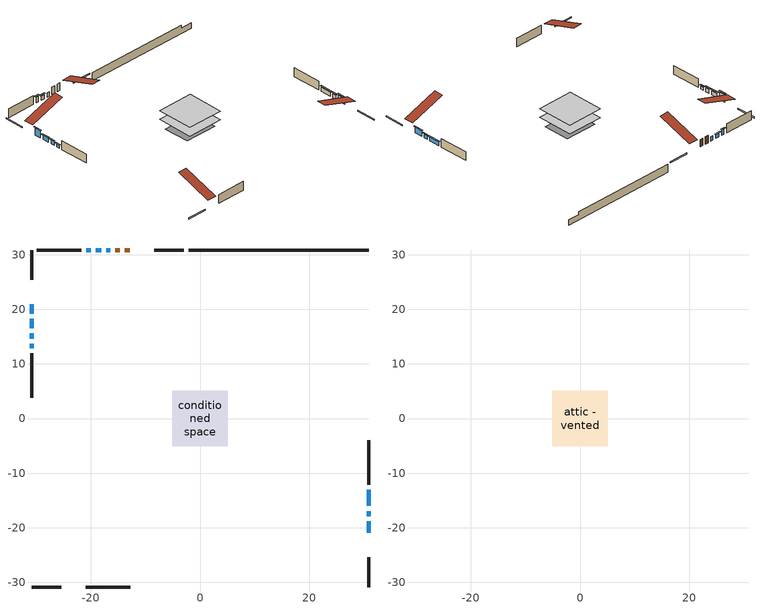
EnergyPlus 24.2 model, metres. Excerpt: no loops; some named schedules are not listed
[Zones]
conditioned space
 floor outside (Floor1 construction): -2.64,-2.64 -2.64,2.64 2.64,2.64 2.64,-2.64 z1.07
 floor adiabatic (AdiabaticFloorConstruction): -5.1,-5.1 -5.1,5.1 5.1,5.1 5.1,-5.1 z1.07
 floor foundation (Slab1 construction): -4.54,-3.68 -4.54,3.68 4.54,3.68 4.54,-3.68 z-1.22
 wall outside (RimJoist1 construction): -2.98,30.84 -8.4,30.84 / -30.84,-30.84 -25.42,-30.84 / -30.84,30.84 -30.84,25.42 / 30.84,-30.84 30.84,-25.42 z1.07:1.37
 wall outside (AdiabaticWallConstruction 1): -12.88,30.84 -13.74,30.84 / -14.66,30.84 -15.52,30.84 z1.07:3.1
 wall outside (AdiabaticWallConstruction): 30.84,-20.94 30.84,-18.83 / -20.02,30.84 -20.84,30.84 z1.07:2.62; -16.45,30.84 -17.18,30.84 z1.07:2.29; 30.84,-17.9 30.84,-16.93 / 30.84,-16.01 30.84,-13.09 / -18.1,30.84 -19.1,30.84 z1.07:2.16; -30.84,20.94 -30.84,19.21 z1.07:3.05; -30.84,18.28 -30.84,16.53 z1.07:2.24; -30.84,15.6 -30.84,14.63 z1.07:2.21; -30.84,13.71 -30.84,12.89 z1.07:1.89
 wall outside (Wall1 construction): -21.77,30.84 -29.91,30.84 / -20.94,-30.84 -12.79,-30.84 / -30.84,11.96 -30.84,3.82 / 30.84,-12.16 30.84,-4.01 z1.07:3.51
 wall foundation (FoundationWall1 construction): -2.05,30.84,-1.22 -2.05,30.84,1.07 27.55,30.84,1.07 27.55,30.84,0.27 30.84,30.84,0.27 30.84,30.84,-1.22
 window (WindowConstruction): 30.84,-20.94 30.84,-18.83 z1.07:2.62
 window (WindowConstruction 9): -16.45,30.84 -17.18,30.84 z1.07:2.29
 window (WindowConstruction 1): 30.84,-17.9 30.84,-16.94 z1.07:2.16
 window (WindowConstruction 2): 30.84,-16.01 30.84,-13.09 z1.07:2.16
 window (WindowConstruction 3): -30.84,20.94 -30.84,19.21 z1.07:3.05
 window (WindowConstruction 4): -30.84,18.28 -30.84,16.53 z1.07:2.24
 window (WindowConstruction 5): -30.84,15.6 -30.84,14.63 z1.07:2.21
 window (WindowConstruction 6): -30.84,13.71 -30.84,12.89 z1.07:1.88
 window (WindowConstruction 7): -18.1,30.84 -19.09,30.84 z1.07:2.16
 window (WindowConstruction 8): -20.02,30.84 -20.84,30.84 z1.07:2.62
 door (Door): -12.88,30.84 -13.74,30.84 z1.07:3.1
 door (Door 1): -14.66,30.84 -15.52,30.84 z1.07:3.1
 ceiling adiabatic (AdiabaticFloorConstruction): 5.1,-5.1 5.1,5.1 -5.1,5.1 -5.1,-5.1 z1.07
attic - vented
 floor to conditioned space (Floor2 construction Reversed): -5.1,-5.1 -5.1,5.1 5.1,5.1 5.1,-5.1 z3.51
 roof outside (Roof1 construction): -11.95,30.84,3.51 -11.95,20.91,6.82 -9.33,20.91,6.82 -9.33,30.84,3.51; -21.87,-30.84,3.51 -21.87,-20.91,6.82 -24.49,-20.91,6.82 -24.49,-30.84,3.51; -30.84,21.87,3.51 -20.91,21.87,6.82 -20.91,24.49,6.82 -30.84,24.49,3.51; 30.84,-21.87,3.51 20.91,-21.87,6.82 20.91,-24.49,6.82 30.84,-24.49,3.51
shading: 30.84,-18.53 30.84,-21.24 31.14,-21.24 31.14,-18.53 z2.92; 30.84,-16.64 30.84,-18.2 31.14,-18.2 31.14,-16.64 z2.46; 30.84,-12.79 30.84,-16.31 31.14,-16.31 31.14,-12.79 z2.46; -30.84,18.91 -30.84,21.24 -31.14,21.24 -31.14,18.91 z3.35; -30.84,16.23 -30.84,18.58 -31.14,18.58 -31.14,16.23 z2.54; -30.84,14.34 -30.84,15.9 -31.14,15.9 -31.14,14.34 z2.51; -30.84,12.59 -30.84,14 -31.14,14 -31.14,12.59 z2.18; -19.39,30.84 -17.81,30.84 -17.81,31.14 -19.39,31.14 z2.46; -21.14,30.84 -19.73,30.84 -19.73,31.14 -21.14,31.14 z2.92
[Building]
Building 1: Terrain=Suburbs
[Site:Location]
Montreal Intl AP_QC: Latitude {deg}=45.47; Longitude {deg}=-73.74; Time Zone {hr}=-5; Elevation {m}=36; Keep Site Location Information=Yes
[Site:GroundTemperature:Shallow]
2.07863, -0.316383, -0.508184, 0.628371, 5.19101, 9.73239, 13.6695, 16.1636, 16.3755, 14.347, 10.5102, 6.10817
[Site:WaterMainsTemperature]
Calculation Method=Schedule; Temperature Schedule=mains temperature schedule
[Material] Roughness=Rough; Thermal Absorptance=0.9
Name | Thickness {m} | Conductivity {W/m-K} | Density {kg/m3} | Specific Heat {J/kg-K} | Solar Absorptance | Visible Absorptance
asphalt or fiberglass shingles | 0.00635 | 0.162714 | 1121.4 | 1465.45 | 0.4 | 0.4
ceiling loosefill ins | 0.169333 | 0.0480833 | 16.02 | 1046.75 | 0.7 | 0.7
ceiling stud and cavity | 0.1397 | 0.174751 | 65.682 | 1177.47 | 0.7 | 0.7
concrete 4.0 in. | 0.1016 | 1.803125 | 2242.8 | 837.4 | 0.7 | 0.7
concrete 8.0 in. | 0.2032 | 1.803125 | 2242.8 | 837.4 | 0.7 | 0.7
door material | 0.04445 | 0.0451087 | 512.64 | 1214.23 | 0.7 | 0.7
door material 1 | 0.04445 | 0.188738 | 512.64 | 1214.23 | 0.7 | 0.7
floor covering | 0.0127 | 0.0433444 | 54.468 | 1339.84 | 0.6 | 0.6
floor rigid ins; wall rigid ins | 0.512978 | 0.029427 | 32.04 | 1214.23 | 0.7 | 0.7
floor stud and cavity | 0.1397 | 1.01459 | 92.3553 | 1139.71 | 0.7 | 0.7
floor stud and cavity 1 | 0.1397 | 1.75129 | 37.0049 | 1207.88 | 0.7 | 0.7
furniture material conditioned space 1 | 0.1524 | 0.115458 | 640.8 | 1214.23 | 0.6 | 0.6
gypsum board | 0.0127 | 0.160291 | 801 | 837.4 | 0.6 | 0.6
osb sheathing 0.5 in. | 0.0127 | 0.115458 | 512.64 | 1214.23 | 0.7 | 0.7
osb sheathing 0.75 in. | 0.01905 | 0.115458 | 512.64 | 1214.23 | 0.7 | 0.7
osb sheathing 2.0 in. | 0.0508 | 0.115458 | 512.64 | 1214.23 | 0.7 | 0.7
rim joist stud and cavity | 0.0508 | 0.353641 | 125.044 | 1163.47 | 0.6 | 0.6
wall stud and cavity | 0.1397 | 0.0765814 | 139.0536 | 1170.24 | 0.7 | 0.7
wall stud and cavity 1 | 0.0889 | 0.380278 | 52.3479 | 1209.89 | 0.7 | 0.7
wall stud and cavity 2 | 0.0889 | 0.391764 | 83.0341 | 1211.67 | 0.7 | 0.7
wood siding | 0.0254 | 0.102417 | 544.68 | 1172.36 | 0.4 | 0.4
wood siding 1; wood siding 2; wood siding 3 | 0.0254 | 0.102417 | 544.68 | 1172.36 | 0.7 | 0.7
[WindowMaterial:SimpleGlazingSystem]
Name | U-Factor {W/m2-K} | Solar Heat Gain Coefficient
WindowMaterial | 2.93155 | 0.63
WindowMaterial 1 | 4.71217 | 0.65
WindowMaterial 2 | 3.96154 | 0.7
WindowMaterial 3 | 2.93212 | 0.63
WindowMaterial 4 | 2.95653 | 0.6
WindowMaterial 5 | 4.66618 | 0.66
WindowMaterial 6 | 3.04227 | 0.48
WindowMaterial 7 | 4.6923 | 0.65
WindowMaterial 8 | 4.54751 | 0.66
WindowMaterial 9 | 4.89955 | 0.64
[Construction]
AdiabaticFloorConstruction: floor stud and cavity 1, floor rigid ins, osb sheathing 0.75 in., floor covering
AdiabaticWallConstruction: wood siding 2, wall rigid ins, wall stud and cavity 1, gypsum board
AdiabaticWallConstruction 1: wood siding 3, wall rigid ins, wall stud and cavity 1, gypsum board
Door: door material
Door 1: door material 1
Floor1 construction: floor stud and cavity, osb sheathing 0.75 in., floor covering
Floor2 construction Reversed: gypsum board, ceiling stud and cavity, ceiling loosefill ins
FoundationWall1 construction: concrete 8.0 in.
furniture construction conditioned space 1: furniture material conditioned space 1
PartitionWallConstruction: gypsum board, wall stud and cavity 2, gypsum board
RimJoist1 construction: wood siding 1, osb sheathing 2.0 in., rim joist stud and cavity
Roof1 construction: asphalt or fiberglass shingles
Slab1 construction: concrete 4.0 in.
Wall1 construction: wood siding, osb sheathing 0.5 in., wall stud and cavity, gypsum board
WindowConstruction: WindowMaterial
WindowConstruction 1: WindowMaterial 1
WindowConstruction 2: WindowMaterial 2
WindowConstruction 3: WindowMaterial 3
WindowConstruction 4: WindowMaterial 4
WindowConstruction 5: WindowMaterial 5
WindowConstruction 6: WindowMaterial 6
WindowConstruction 7: WindowMaterial 7
WindowConstruction 8: WindowMaterial 8
WindowConstruction 9: WindowMaterial 9
[Zone] Multiplier=1; Part of Total Floor Area=Yes
Name | Volume {m3}
attic - vented | 55.8741
conditioned space | 446.4
[Space]
Name | Zone | Volume {m3}
attic - vented 1 | attic - vented | 55.8741
conditioned space 1 | conditioned space | 446.4
[ZoneInfiltration:EffectiveLeakageArea]
infil attic - vented 1: Zone or Space=attic - vented 1; Schedule=Always On Discrete; Effective Air Leakage Area {cm2}=4158.8; Stack Coefficient=0.000230206; Wind Coefficient=1.02513e-05
[ZoneMixing]
whole house fan mix: Zone or Space=attic - vented; Schedule=Always On Continuous; Design Flow Rate Calculation Method=Flow/Zone; Design Flow Rate {m3/s}=0; Source Zone or Space=conditioned space
[SurfaceProperty:ExposedFoundationPerimeter]
Slab1: Exposed Perimeter Calculation Method=TotalExposedPerimeter; Total Exposed Perimeter {m}=32.888
[InternalMass] Zone or ZoneList=conditioned space; Space or SpaceList=conditioned space 1
Name | Construction | Surface Area {m2}
furniture mass conditioned space 1 | furniture construction conditioned space 1 | 79.472
partition wall mass | PartitionWallConstruction | 198.68
[Lights]
interior lighting: Zone or ZoneList or Space or SpaceList=conditioned space 1; Schedule=interior lighting schedule; Design Level Calculation Method=LightingLevel; Lighting Level {W}=343.2; Return Air Fraction=0; Fraction Radiant=0.6; Fraction Visible=0.2; Fraction Replaceable=1
[People]
occupants: Zone or ZoneList or Space or SpaceList=conditioned space 1; Number of People Schedule=occupants schedule; Number of People Calculation Method=People; Number of People=3; Fraction Radiant=0.314171; Sensible Heat Fraction=0.56303; Activity Level Schedule=occupants activity schedule; Carbon Dioxide Generation Rate {m3/s-W}=0; Enable ASHRAE 55 Comfort Warnings=No; Mean Radiant Temperature Calculation Type=EnclosureAveraged
[ElectricEquipment] Zone or ZoneList or Space or SpaceList=conditioned space 1; Design Level Calculation Method=EquipmentLevel
Name | Schedule | Design Level {W} | Fraction Latent | Fraction Radiant | Fraction Lost
clothes dryer | clothes dryer schedule | 140.772 | 0.015 | 0.081 | 0.85
clothes washer | clothes washer schedule | 32.1985 | 0.03 | 0.162 | 0.7
cooking range | cooking range schedule | 215.147 | 0.08 | 0.432 | 0.2
dishwasher | dishwasher schedule | 66.8632 | 0.3 | 0.18 | 0.4
fridge | fridge schedule | 72.9452 | 0 | 0.6 | 0
mech vent house fan | mech vent house fan schedule | 0 | 0 | 0 | 1
mech vent house fan cfis | mech vent house fan cfis schedule | 0 | 0 | 0 | 0
misc plug loads | misc plug loads schedule | 494.7 | 0.045 | 0.513 | 0.1
whole house fan | Always On Discrete | 0 | 0 | 0 | 1
[OtherEquipment] Zone or ZoneList or Space or SpaceList=conditioned space 1; Design Level Calculation Method=EquipmentLevel
Name | Fuel Type | Schedule | Design Level {W} | Fraction Latent | Fraction Radiant | Fraction Lost
clothes dryer 1 | Electricity | clothes dryer schedule | 0 | 0.015 | 0.081 | 0.85
cooking range 1 | Electricity | cooking range schedule | 0 | 0.08 | 0.432 | 0.2
general water use latent | None | general water use schedule | 62.594 | 1 | 0 | 0
general water use sensible | None | general water use schedule | -61.6891 | 0 | 0.6 | 0
mech vent house fan latent load | None | Always On Discrete | 0 | 1 | 0 | 0
mech vent house fan sensible load | None | Always On Discrete | 0 | 0 | 0 | 0
water heater energy adjustment1 | Electricity | Always On Discrete | 0.01 | 0 | 0 | 1
[ZoneInfiltration:DesignFlowRate] Zone or ZoneList or Space or SpaceList=conditioned space 1; Schedule=Always On Discrete; Design Flow Rate Calculation Method=Flow/Zone; Design Flow Rate {m3/s}=0
infil flow; natural vent flow; whole house fan flow
[ZoneControl:Thermostat]
conditioned space Thermostat: Zone or ZoneList=conditioned space; Control Type Schedule=conditioned space Thermostat Schedule; Control 1=conditioned space temperature setpoint; Temperature Difference Between Cutout And Setpoint {deltaC}=0
[ZoneHVAC:Baseboard:Convective:Electric]
electric baseboard: Availability Schedule=Always On Discrete; Heating Design Capacity {W}=26746.5; Efficiency=1
[Zone equipment]
conditioned space: electric baseboard
[Foundation:Kiva]
Foundation Kiva 1: Initial Indoor Air Temperature {C}=18; Wall Height Above Grade {m}=1.07; Wall Depth Below Slab {m}=0.2032
[Foundation:Kiva:Settings]
Soil Conductivity {W/m-K}=0.849921; Soil Density {kg/m3}=1842.3; Soil Specific Heat {J/kg-K}=418.7; Ground Solar Absorptivity=0.9; Ground Thermal Absorptivity=0.9; Ground Surface Roughness {m}=0.03; Far-Field Width {m}=40; Deep-Ground Boundary Condition=ZeroFlux; Deep-Ground Depth {m}=40; Minimum Cell Dimension {m}=0.2; Maximum Cell Growth Coefficient=3; Simulation Timestep=Timestep
[Exterior:Lights]
exterior lighting: Schedule=exterior lighting schedule; Design Level {W}=75.6
[EnergyManagementSystem:GlobalVariable]
infil_program_Qfan
infil_program_Qinf
natural_vent_program_Qnv
natural_vent_program_Qwhf
[EnergyManagementSystem:Sensor]
Name | Output:Variable or Output:Meter Index Key | Output:Variable or Output:Meter
airflow_gain | infil flow | Infiltration Sensible Heat Gain Energy
airflow_gain_1 | natural vent flow | Infiltration Sensible Heat Gain Energy
airflow_gain_2 | whole house fan flow | Infiltration Sensible Heat Gain Energy
airflow_loss | infil flow | Infiltration Sensible Heat Loss Energy
airflow_loss_1 | natural vent flow | Infiltration Sensible Heat Loss Energy
airflow_loss_2 | whole house fan flow | Infiltration Sensible Heat Loss Energy
clg_load_cond |  | Cooling:EnergyTransfer:Zone:CONDITIONED SPACE
clg_sp_s; clg_sp_s_1 | cooling setpoint | Schedule Value
clothes_dryer_exhaust_0_sch_s | clothes dryer exhaust 0 schedule | Schedule Value
conditioned_space_clg_unmet_s | conditioned space | Zone Cooling Setpoint Not Met Time
conditioned_space_htg_unmet_s | conditioned space | Zone Heating Setpoint Not Met Time
cool_season | cooling season schedule | Schedule Value
fridge_tin_s | conditioned space | Zone Mean Air Temperature
htg_load_cond |  | Heating:EnergyTransfer:Zone:CONDITIONED SPACE
htg_sp_s; htg_sp_s_1 | heating setpoint | Schedule Value
ig_ee_conv | clothes dryer | Electric Equipment Convective Heating Energy
ig_ee_conv_2 | cooking range | Electric Equipment Convective Heating Energy
ig_ee_conv_4 | fridge | Electric Equipment Convective Heating Energy
ig_ee_conv_5 | misc plug loads | Electric Equipment Convective Heating Energy
ig_ee_conv_6 | whole house fan | Electric Equipment Convective Heating Energy
ig_ee_rad | clothes dryer | Electric Equipment Radiant Heating Energy
ig_ee_rad_2 | cooking range | Electric Equipment Radiant Heating Energy
ig_ee_rad_4 | fridge | Electric Equipment Radiant Heating Energy
ig_ee_rad_5 | misc plug loads | Electric Equipment Radiant Heating Energy
ig_ee_rad_6 | whole house fan | Electric Equipment Radiant Heating Energy
ig_lgt_conv | interior lighting | Lights Convective Heating Energy
ig_lgt_rad | interior lighting | Lights Radiant Heating Energy
ig_lgt_vis | interior lighting | Lights Visible Radiation Heating Energy
ig_oe_conv | clothes dryer 1 | Other Equipment Convective Heating Energy
ig_oe_conv_1 | cooking range 1 | Other Equipment Convective Heating Energy
ig_oe_conv_2 | general water use latent | Other Equipment Convective Heating Energy
ig_oe_conv_3 | general water use sensible | Other Equipment Convective Heating Energy
ig_oe_conv_4 | water heater energy adjustment1 | Other Equipment Convective Heating Energy
ig_oe_rad | clothes dryer 1 | Other Equipment Radiant Heating Energy
ig_oe_rad_1 | cooking range 1 | Other Equipment Radiant Heating Energy
ig_oe_rad_2 | general water use latent | Other Equipment Radiant Heating Energy
ig_oe_rad_3 | general water use sensible | Other Equipment Radiant Heating Energy
ig_oe_rad_4 | water heater energy adjustment1 | Other Equipment Radiant Heating Energy
ig_ppl_conv | occupants | People Convective Heating Energy
ig_ppl_rad | occupants | People Radiant Heating Energy
im_conv | furniture mass conditioned space 1 | Surface Inside Face Convection Heat Gain Energy
im_conv_1 | partition wall mass | Surface Inside Face Convection Heat Gain Energy
im_ig | furniture mass conditioned space 1 | Surface Inside Face Internal Gains Radiation Heat Gain Energy
im_ig_1 | partition wall mass | Surface Inside Face Internal Gains Radiation Heat Gain Energy
im_lgt | furniture mass conditioned space 1 | Surface Inside Face Lights Radiation Heat Gain Energy
im_lgt_1 | partition wall mass | Surface Inside Face Lights Radiation Heat Gain Energy
im_sol | furniture mass conditioned space 1 | Surface Inside Face Solar Radiation Heat Gain Energy
im_sol_1 | partition wall mass | Surface Inside Face Solar Radiation Heat Gain Energy
im_surf | furniture mass conditioned space 1 | Surface Inside Face Net Surface Thermal Radiation Heat Gain Energy
im_surf_1 | partition wall mass | Surface Inside Face Net Surface Thermal Radiation Heat Gain Energy
mv_conv | mech vent house fan | Electric Equipment Convective Heating Energy
mv_conv_1 | mech vent house fan cfis | Electric Equipment Convective Heating Energy
mv_conv_2 | mech vent house fan latent load | Other Equipment Convective Heating Energy
mv_conv_3 | mech vent house fan sensible load | Other Equipment Convective Heating Energy
mv_rad | mech vent house fan | Electric Equipment Radiant Heating Energy
mv_rad_1 | mech vent house fan cfis | Electric Equipment Radiant Heating Energy
mv_rad_2 | mech vent house fan latent load | Other Equipment Radiant Heating Energy
mv_rad_3 | mech vent house fan sensible load | Other Equipment Radiant Heating Energy
natural_vent_s | natural vent schedule | Schedule Value
out_pb_s |  | Site Outdoor Air Barometric Pressure
out_wt_s |  | Site Outdoor Air Humidity Ratio
site_vw_s |  | Site Wind Speed
ss_back_out | Window1 | Surface Window Shortwave from Zone Back Out Window Heat Transfer Rate
ss_back_out_1 | Window10 | Surface Window Shortwave from Zone Back Out Window Heat Transfer Rate
ss_back_out_2 | Window2 | Surface Window Shortwave from Zone Back Out Window Heat Transfer Rate
ss_back_out_3 | Window3 | Surface Window Shortwave from Zone Back Out Window Heat Transfer Rate
ss_back_out_4 | Window4 | Surface Window Shortwave from Zone Back Out Window Heat Transfer Rate
ss_back_out_5 | Window5 | Surface Window Shortwave from Zone Back Out Window Heat Transfer Rate
ss_back_out_6 | Window6 | Surface Window Shortwave from Zone Back Out Window Heat Transfer Rate
ss_back_out_7 | Window7 | Surface Window Shortwave from Zone Back Out Window Heat Transfer Rate
ss_back_out_8 | Window8 | Surface Window Shortwave from Zone Back Out Window Heat Transfer Rate
ss_back_out_9 | Window9 | Surface Window Shortwave from Zone Back Out Window Heat Transfer Rate
ss_conv | Door1 | Surface Inside Face Convection Heat Gain Energy
ss_conv_1 | Door2 | Surface Inside Face Convection Heat Gain Energy
ss_conv_10 | Window8 | Surface Inside Face Convection Heat Gain Energy
ss_conv_11 | Window9 | Surface Inside Face Convection Heat Gain Energy
ss_conv_2 | Window1 | Surface Inside Face Convection Heat Gain Energy
ss_conv_3 | Window10 | Surface Inside Face Convection Heat Gain Energy
ss_conv_4 | Window2 | Surface Inside Face Convection Heat Gain Energy
ss_conv_5 | Window3 | Surface Inside Face Convection Heat Gain Energy
ss_conv_6 | Window4 | Surface Inside Face Convection Heat Gain Energy
ss_conv_7 | Window5 | Surface Inside Face Convection Heat Gain Energy
ss_conv_8 | Window6 | Surface Inside Face Convection Heat Gain Energy
ss_conv_9 | Window7 | Surface Inside Face Convection Heat Gain Energy
ss_ig | Door1 | Surface Inside Face Internal Gains Radiation Heat Gain Energy
ss_ig_1 | Door2 | Surface Inside Face Internal Gains Radiation Heat Gain Energy
ss_ig_10 | Window8 | Surface Inside Face Internal Gains Radiation Heat Gain Energy
ss_ig_11 | Window9 | Surface Inside Face Internal Gains Radiation Heat Gain Energy
ss_ig_2 | Window1 | Surface Inside Face Internal Gains Radiation Heat Gain Energy
ss_ig_3 | Window10 | Surface Inside Face Internal Gains Radiation Heat Gain Energy
ss_ig_4 | Window2 | Surface Inside Face Internal Gains Radiation Heat Gain Energy
ss_ig_5 | Window3 | Surface Inside Face Internal Gains Radiation Heat Gain Energy
ss_ig_6 | Window4 | Surface Inside Face Internal Gains Radiation Heat Gain Energy
ss_ig_7 | Window5 | Surface Inside Face Internal Gains Radiation Heat Gain Energy
ss_ig_8 | Window6 | Surface Inside Face Internal Gains Radiation Heat Gain Energy
ss_ig_9 | Window7 | Surface Inside Face Internal Gains Radiation Heat Gain Energy
ss_lgt | Door1 | Surface Inside Face Lights Radiation Heat Gain Energy
ss_lgt_1 | Door2 | Surface Inside Face Lights Radiation Heat Gain Energy
ss_sol | Door1 | Surface Inside Face Solar Radiation Heat Gain Energy
ss_sol_1 | Door2 | Surface Inside Face Solar Radiation Heat Gain Energy
ss_surf | Door1 | Surface Inside Face Net Surface Thermal Radiation Heat Gain Energy
ss_surf_1 | Door2 | Surface Inside Face Net Surface Thermal Radiation Heat Gain Energy
ss_surf_10 | Window8 | Surface Inside Face Net Surface Thermal Radiation Heat Gain Energy
ss_surf_11 | Window9 | Surface Inside Face Net Surface Thermal Radiation Heat Gain Energy
ss_surf_2 | Window1 | Surface Inside Face Net Surface Thermal Radiation Heat Gain Energy
ss_surf_3 | Window10 | Surface Inside Face Net Surface Thermal Radiation Heat Gain Energy
ss_surf_4 | Window2 | Surface Inside Face Net Surface Thermal Radiation Heat Gain Energy
ss_surf_5 | Window3 | Surface Inside Face Net Surface Thermal Radiation Heat Gain Energy
ss_surf_6 | Window4 | Surface Inside Face Net Surface Thermal Radiation Heat Gain Energy
ss_surf_7 | Window5 | Surface Inside Face Net Surface Thermal Radiation Heat Gain Energy
ss_surf_8 | Window6 | Surface Inside Face Net Surface Thermal Radiation Heat Gain Energy
ss_surf_9 | Window7 | Surface Inside Face Net Surface Thermal Radiation Heat Gain Energy
ss_trans_in | Window1 | Surface Window Transmitted Solar Radiation Rate
ss_trans_in_1 | Window10 | Surface Window Transmitted Solar Radiation Rate
ss_trans_in_2 | Window2 | Surface Window Transmitted Solar Radiation Rate
ss_trans_in_3 | Window3 | Surface Window Transmitted Solar Radiation Rate
ss_trans_in_4 | Window4 | Surface Window Transmitted Solar Radiation Rate
ss_trans_in_5 | Window5 | Surface Window Transmitted Solar Radiation Rate
ss_trans_in_6 | Window6 | Surface Window Transmitted Solar Radiation Rate
ss_trans_in_7 | Window7 | Surface Window Transmitted Solar Radiation Rate
ss_trans_in_8 | Window8 | Surface Window Transmitted Solar Radiation Rate
ss_trans_in_9 | Window9 | Surface Window Transmitted Solar Radiation Rate
ss_trans_out | Window1 | Surface Inside Face Initial Transmitted Diffuse Transmitted Out Window Solar Radiation Rate
ss_trans_out_1 | Window10 | Surface Inside Face Initial Transmitted Diffuse Transmitted Out Window Solar Radiation Rate
ss_trans_out_2 | Window2 | Surface Inside Face Initial Transmitted Diffuse Transmitted Out Window Solar Radiation Rate
ss_trans_out_3 | Window3 | Surface Inside Face Initial Transmitted Diffuse Transmitted Out Window Solar Radiation Rate
ss_trans_out_4 | Window4 | Surface Inside Face Initial Transmitted Diffuse Transmitted Out Window Solar Radiation Rate
ss_trans_out_5 | Window5 | Surface Inside Face Initial Transmitted Diffuse Transmitted Out Window Solar Radiation Rate
ss_trans_out_6 | Window6 | Surface Inside Face Initial Transmitted Diffuse Transmitted Out Window Solar Radiation Rate
ss_trans_out_7 | Window7 | Surface Inside Face Initial Transmitted Diffuse Transmitted Out Window Solar Radiation Rate
ss_trans_out_8 | Window8 | Surface Inside Face Initial Transmitted Diffuse Transmitted Out Window Solar Radiation Rate
ss_trans_out_9 | Window9 | Surface Inside Face Initial Transmitted Diffuse Transmitted Out Window Solar Radiation Rate
s_conv | Floor1 | Surface Inside Face Convection Heat Gain Energy
s_conv_1 | Floor2 | Surface Inside Face Convection Heat Gain Energy
s_conv_10 | Wall1:0 | Surface Inside Face Convection Heat Gain Energy
s_conv_11 | Wall1:180 | Surface Inside Face Convection Heat Gain Energy
s_conv_12 | Wall1:270 | Surface Inside Face Convection Heat Gain Energy
s_conv_13 | Wall1:90 | Surface Inside Face Convection Heat Gain Energy
s_conv_2 | FoundationWall1 | Surface Inside Face Convection Heat Gain Energy
s_conv_3 | inferred conditioned ceiling | Surface Inside Face Convection Heat Gain Energy
s_conv_4 | inferred conditioned floor | Surface Inside Face Convection Heat Gain Energy
s_conv_5 | RimJoist1:0 | Surface Inside Face Convection Heat Gain Energy
s_conv_6 | RimJoist1:180 | Surface Inside Face Convection Heat Gain Energy
s_conv_7 | RimJoist1:270 | Surface Inside Face Convection Heat Gain Energy
s_conv_8 | RimJoist1:90 | Surface Inside Face Convection Heat Gain Energy
s_conv_9 | Slab1 | Surface Inside Face Convection Heat Gain Energy
s_ig | Floor1 | Surface Inside Face Internal Gains Radiation Heat Gain Energy
s_ig_1 | Floor2 | Surface Inside Face Internal Gains Radiation Heat Gain Energy
s_ig_10 | Wall1:0 | Surface Inside Face Internal Gains Radiation Heat Gain Energy
s_ig_11 | Wall1:180 | Surface Inside Face Internal Gains Radiation Heat Gain Energy
s_ig_12 | Wall1:270 | Surface Inside Face Internal Gains Radiation Heat Gain Energy
s_ig_13 | Wall1:90 | Surface Inside Face Internal Gains Radiation Heat Gain Energy
s_ig_2 | FoundationWall1 | Surface Inside Face Internal Gains Radiation Heat Gain Energy
s_ig_3 | inferred conditioned ceiling | Surface Inside Face Internal Gains Radiation Heat Gain Energy
s_ig_4 | inferred conditioned floor | Surface Inside Face Internal Gains Radiation Heat Gain Energy
s_ig_5 | RimJoist1:0 | Surface Inside Face Internal Gains Radiation Heat Gain Energy
s_ig_6 | RimJoist1:180 | Surface Inside Face Internal Gains Radiation Heat Gain Energy
s_ig_7 | RimJoist1:270 | Surface Inside Face Internal Gains Radiation Heat Gain Energy
s_ig_8 | RimJoist1:90 | Surface Inside Face Internal Gains Radiation Heat Gain Energy
s_ig_9 | Slab1 | Surface Inside Face Internal Gains Radiation Heat Gain Energy
s_lgt | Floor1 | Surface Inside Face Lights Radiation Heat Gain Energy
s_lgt_1 | Floor2 | Surface Inside Face Lights Radiation Heat Gain Energy
s_lgt_10 | Wall1:0 | Surface Inside Face Lights Radiation Heat Gain Energy
s_lgt_11 | Wall1:180 | Surface Inside Face Lights Radiation Heat Gain Energy
s_lgt_12 | Wall1:270 | Surface Inside Face Lights Radiation Heat Gain Energy
s_lgt_13 | Wall1:90 | Surface Inside Face Lights Radiation Heat Gain Energy
